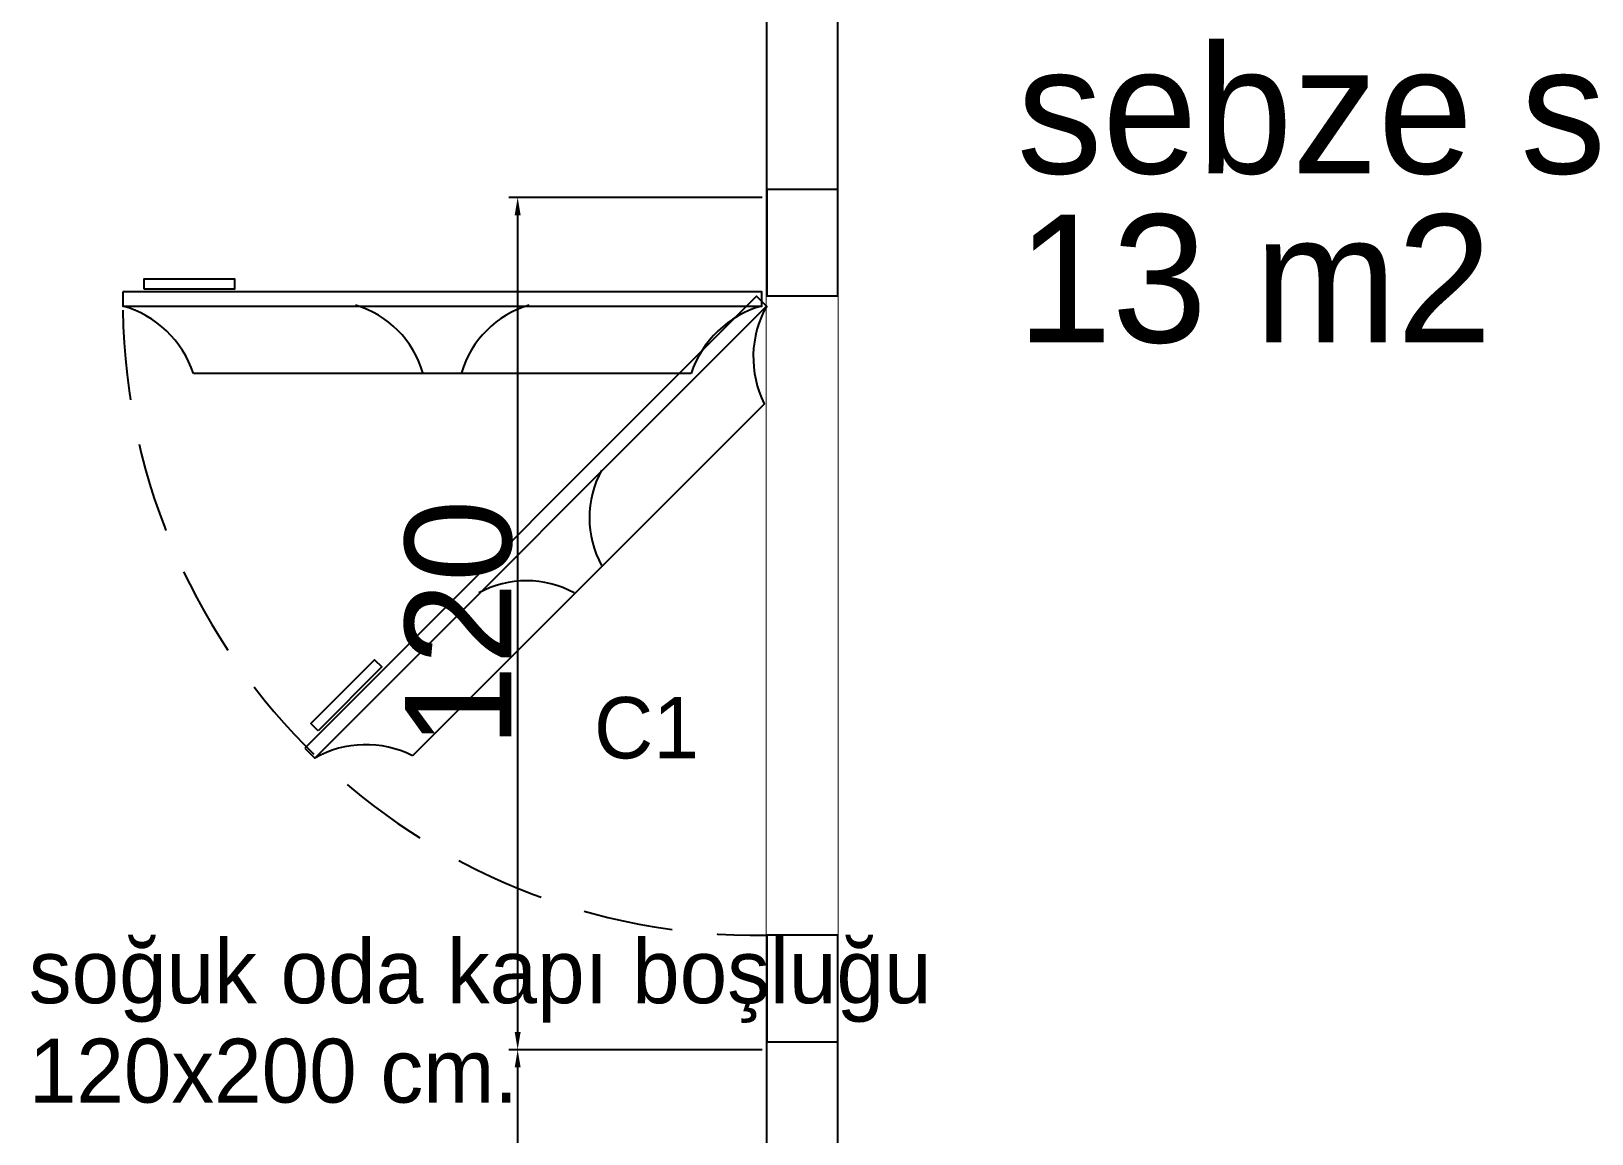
# Model space of a CAD drawing. Header units: millimetres. Extents: x 65390 to 71510, y 46362 to 50796.
# Drawn here: x 69758.7 to 69978.4, y 48911.7 to 49067 of the extents above; entities that cross this region are included whole.
import ezdxf
from ezdxf.enums import TextEntityAlignment as Align

# ---------------------------------------------------------------- set-up
doc = ezdxf.new("R2010")
doc.units = ezdxf.units.MM
doc.set_wipeout_variables(frame=1)
doc.linetypes.add('DASHED', pattern=[19.05, 12.7, -6.35])
doc.layers.add('Kıtc-002 Çizgi', color=7, linetype='Continuous')
doc.layers.add('Kıtc-034 Soğuk Oda', color=1, linetype='Continuous')
doc.styles.get("Standard").update_dxf_attribs({"font": 'arial.ttf'})
doc.styles.add('TAKSİM', font='GOTHIC.TTF', dxfattribs={"height": 20})
doc.dimstyles.new('ISO-25', dxfattribs={"dimtxt": 15, "dimasz": 2.5, "dimexe": 1.25, "dimexo": 0.625, "dimtad": 1, "dimtxsty": 'Standard', "dimcen": 2.5, "dimadec": 0, "dimazin": 0, "dimtfac": 1, "dimtmove": 0, "dimatfit": 3, "dimfxl": 1, "dimarcsym": 0})

# ---------------------------------------------------------------- blocks, each defined once
blk = doc.blocks.new('A$C60E3056A')
at = {"layer": 'Kıtc-034 Soğuk Oda', "color": 3}
blk.add_line((13.32, 80.05), (13.32, 9.95), dxfattribs=at)
for points in [[(1.83, 0), (3.83, 0), (3.83, 90), (1.83, 90)], [(1.44, 3.03), (0, 3.03), (0, 15.75), (1.44, 15.75)]]:
    blk.add_lwpolyline(points, close=True, dxfattribs=at)
for centre, radius, start, end in [((17.93, 93.95), 14.65, 195.6381, 251.6489), ((17.17, 61.16), 14, 196.3254, 253.6365), ((17.17, 28.84), 14, 106.3635, 163.6746), ((17.93, -3.95), 14.65, 108.3511, 164.3619)]:
    blk.add_arc(centre, radius, start, end, dxfattribs=at)
blk = doc.blocks.new('A$C4A7C2E03')
at = {"layer": 'Kıtc-034 Soğuk Oda', "color": 254}
blk.add_line((80.05, 0), (9.95, 0), dxfattribs=at)
for points in [[(3.03, 11.89), (3.03, 13.32), (15.75, 13.32), (15.75, 11.89)], [(0, 11.49), (0, 9.49), (90, 9.49), (90, 11.49)]]:
    blk.add_lwpolyline(points, close=True, dxfattribs=at)
for centre, radius, start, end in [((-3.95, -4.61), 14.65, 18.3511, 74.3619), ((28.84, -3.84), 14, 16.3635, 73.6746), ((61.16, -3.84), 14, 106.3254, 163.6365), ((93.95, -4.61), 14.65, 105.6381, 161.6489)]:
    blk.add_arc(centre, radius, start, end, dxfattribs=at)
blk = doc.blocks.new('A$C65962AFD')
at = {"color": 3}
blk.add_wipeout([(90.69, 105), (90.69, 15), (100.69, 15), (100.69, 105)], dxfattribs=at).dxf.layer = 'Kıtc-034 Soğuk Oda'
at = {"layer": 'Kıtc-002 Çizgi', "color": 254, "linetype": 'DASHED'}
blk.add_arc((89.46, 104.46), 89.47, 180.9342, 270.7837, dxfattribs=at)
at = {"layer": 'Kıtc-034 Soğuk Oda'}
for points in [[(100.69, 105), (100.69, 120), (90.69, 120), (90.69, 105)], [(100.69, 0), (100.69, 15), (90.69, 15), (90.69, 0)]]:
    blk.add_lwpolyline(points, close=True, dxfattribs=at)
at = {"layer": 'Kıtc-002 Çizgi'}
blk.add_blockref('A$C4A7C2E03', (0, 94.09), dxfattribs=at)
at = {"layer": 'Kıtc-002 Çizgi', "rotation": 315}
blk.add_blockref('A$C60E3056A', (24.34, 42.65), dxfattribs=at)
blk = doc.blocks.new('*D122')
at = {"color": 0, "lineweight": -2, "transparency": 16777216}
for p, q in [((69861.61, 48923.56), (69825.92, 48923.56)), ((69827.17, 48621.06), (69827.17, 48921.06)), ((69861.61, 48618.56), (69825.92, 48618.56))]:
    blk.add_line(p, q, dxfattribs=at)
at = {"color": 0, "transparency": 16777216}
for points in [[(69826.75, 48921.06), (69827.59, 48921.06), (69827.17, 48923.56)], [(69826.75, 48621.06), (69827.59, 48621.06), (69827.17, 48618.56)]]:
    blk.add_solid(points, dxfattribs=at)
at = {"layer": 'DEFPOINTS', "color": 0, "transparency": 16777216}
for p in [(69827.17, 48923.56), (69862.24, 48923.56), (69862.24, 48618.56)]:
    blk.add_point(p, dxfattribs=at)
at = {"color": 0, "transparency": 16777216, "insert": (69818.88, 48771.06), "char_height": 15, "attachment_point": 5, "rotation": 90}
blk.add_mtext('305', dxfattribs=at)
blk = doc.blocks.new('*D123')
at = {"color": 0, "lineweight": -2, "transparency": 16777216}
for p, q in [((69861.61, 49043.56), (69825.92, 49043.56)), ((69827.17, 48926.06), (69827.17, 49041.06)), ((69861.61, 48923.56), (69825.92, 48923.56))]:
    blk.add_line(p, q, dxfattribs=at)
at = {"color": 0, "transparency": 16777216}
for points in [[(69826.75, 49041.06), (69827.59, 49041.06), (69827.17, 49043.56)], [(69826.75, 48926.06), (69827.59, 48926.06), (69827.17, 48923.56)]]:
    blk.add_solid(points, dxfattribs=at)
at = {"layer": 'DEFPOINTS', "color": 0, "transparency": 16777216}
for p in [(69827.17, 49043.56), (69862.24, 49043.56), (69862.24, 48923.56)]:
    blk.add_point(p, dxfattribs=at)
at = {"color": 0, "transparency": 16777216, "insert": (69818.89, 48983.56), "char_height": 15, "attachment_point": 5, "rotation": 90}
blk.add_mtext('120', dxfattribs=at)

msp = doc.modelspace()

# ---------------------------------------------------------------- linework, layer by layer
for p, q in [((69862.238, 49401.562), (69862.238, 48869.562)), ((69872.238, 49391.962), (69872.238, 48879.562))]:
    msp.add_line(p, q)

# ---------------------------------------------------------------- texts
at = {"style": 'TAKSİM'}
for s, p in [('sebze soğuk oda', (69897.481, 49046.93)), ('13 m2', (69897.481, 49023.14))]:
    msp.add_text(s, height=18, dxfattribs=at).set_placement(p)

# ---------------------------------------------------------------- dimensions: what is measured, and where the dimension line sits
dim = msp.add_linear_dim(base=(69827.169, 48923.562), p1=(69862.238, 48618.562), p2=(69862.238, 48923.562), angle=90, dimstyle='ISO-25')
dim.commit()
dim.dimension.update_dxf_attribs({"geometry": '*D122', "text_midpoint": (69818.881, 48771.062)})

# ---------------------------------------------------------------- next in the draw order: block references
at = {"rotation": 0.0001398208479602069}
msp.add_blockref('A$C65962AFD', (69771.55, 48924.679), dxfattribs=at)

# ---------------------------------------------------------------- next in the draw order: texts
at = {"style": 'TAKSİM'}
msp.add_text('C1', height=8.64, dxfattribs=at).set_placement((69845.306, 48964.57), align=Align.CENTER)
for s, p in [('soğuk oda kapı boşluğu', (69758.321, 48930.099)), ('120x200 cm.', (69758.321, 48916.106))]:
    msp.add_text(s, height=9, dxfattribs=at).set_placement(p)

# ---------------------------------------------------------------- next in the draw order: dimensions: what is measured, and where the dimension line sits
dim = msp.add_linear_dim(base=(69827.169, 49043.562), p1=(69862.238, 48923.562), p2=(69862.238, 49043.562), angle=90, dimstyle='ISO-25', override={"dimtmove": 1})
dim.commit()
dim.dimension.update_dxf_attribs({"geometry": '*D123', "text_midpoint": (69818.886, 48983.562)})

doc.saveas('drawing.dxf')
